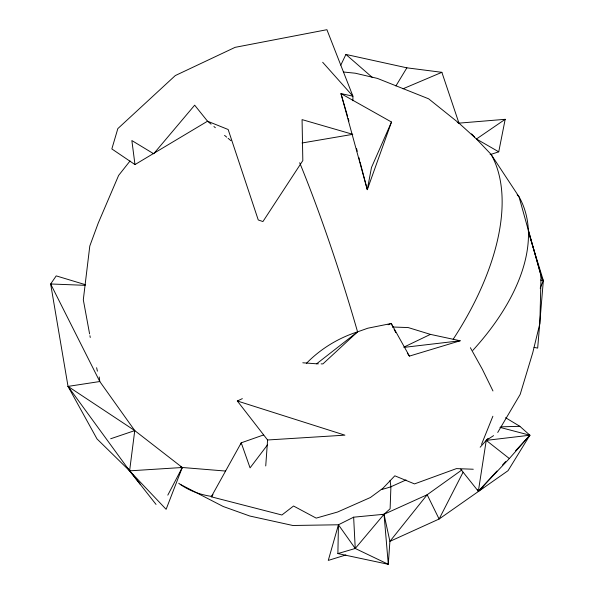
<?xml version="1.0" encoding="UTF-8"?>
<svg xmlns="http://www.w3.org/2000/svg" width="594" height="594" viewBox="0 0 594 594"><rect width="100%" height="100%" fill="white"/><g stroke="black" fill="none" stroke-linecap="round" stroke-linejoin="round"><path stroke-width="0.89" d="M352.91 100.728L352.925 96.183L326.908 29.7L235.12 47.342L175.289 75.572L117.835 128.608L111.843 148.938L134.979 164.583L207.536 121.213L228.155 129.507L258.249 219.943L262.927 221.569L302.821 160.58L302.071 119.617L352.821 134.333L302.027 142.991M390.058 480.449L390.911 486.768L390.11 508.798L384.028 514.27L389.909 541.364L388.29 564.3L337.889 553.578L338.439 524.777L353.638 517.181L384.028 514.27L427.175 494.743L461.85 469.965M528.341 230.004L541.06 275.668L539.849 323.552L532.751 352.732L520.181 394.394L497.72 432.462M265.733 465.948L267.59 439.983L237.325 400.987L242.337 398.641M528.972 233.917L543.347 280.583L537.674 348.099L534.051 347.386M85.239 284.645L56.215 275.883L50.653 283.977L99.785 381.526L134.756 430.598L129.603 470.849L156.036 504.425M490.124 154.655L498.737 151.819L505.182 119.312L458.962 123.136L457.261 122.401M180.227 484.333L223.151 506.474L249.829 516.03L292.842 525.49L338.439 524.777L328.282 560.409L345.886 554.967M240.622 444.557L241.231 442.82L263.669 434.919M347.661 116.617L340.956 93.592L391.491 122.03L367.285 189.701L340.956 93.592L352.925 96.183L322.683 62.281M99.213 376.952L99.785 381.526L68.028 386.397L134.756 430.598L182.276 467.493L166.12 509.31L129.603 470.849L97 438.914L68.028 386.397L50.653 283.977L85.157 285.328M481.526 444.371L492.872 416.246M540.169 288.194L543.347 280.583L540.919 276.67M391.491 122.03L371.488 167.471L367.285 189.701L360.053 162.013M340.815 65.117L345.916 54.44L406.875 67.827L441.877 72.32L458.962 123.136L476.447 138.996L491.067 154.358L519.008 196.74L532.365 244.721M463.09 472.2L439.107 519.03L389.909 541.364L427.175 494.743L439.107 519.03L508.033 470.7L529.885 435.216L519.861 426.314L505.568 417.708M167.805 495.144L182.276 467.493L225.616 471.057M473.269 469.238L456.437 468.607L414.515 483.91L394.824 475.809L382.915 488.29L370.411 497.505L337.555 512.028L316.179 518.116L293.547 506.014L281.898 514.998L211.286 496.807L241.231 442.82L250.067 467.864L267.434 444.965M395.901 85.944L406.875 67.827M181.207 469L182.276 467.493L180.591 466.743M211.286 496.807L212.986 494.639M130.041 160.967L118.622 175.423L98.24 223.084L89.798 246.013L83.309 299.77L89.597 333.895M337.889 553.578L355.242 548.477L384.028 514.27L388.29 564.3L355.242 548.477L338.439 524.777M460.684 469.149L478.348 491.297L509.333 458.546L529.885 435.216L499.94 427.368M480.16 447.223L488.038 438.357M496.978 471.027L478.348 491.297L477.502 489.694M502.561 464.946L505.665 461.568M515.599 450.757L529.885 435.216L486.248 440.377L478.348 491.297L483.019 487.771M392.537 327.004L408.212 327.569L430.412 334.377L460.172 340.778L409.429 356.103L391.246 323.5L367.82 328.207L357.566 331.853L322.928 363.899L321.124 363.877M302.792 362.778L316.617 363.803L357.566 331.853A229.47 27.881 72.5 0 0 299.688 162.756M505.182 119.312L476.447 138.996L498.737 151.819M493.584 435.625L486.248 440.377L509.333 458.546M403.972 347.082L430.412 334.377M406.014 479.952L390.911 486.768A99.339 78.059 -28.3 0 1 381.281 489.575M402.97 88.803L441.877 72.32M388.075 324.769L391.246 323.5L393.295 327.636M110.67 438.758L134.756 430.598M382.239 514.686L384.028 514.27M404.061 347.371L460.172 340.778M182.276 467.493L129.603 470.849L68.028 386.397M267.59 439.983L344.891 435.157L237.325 400.987M500.891 426.834L519.861 426.314M316.617 363.803L318.421 363.832M343.362 71.993L355.309 73.218L377.428 78.408L428.63 98.804L458.962 123.136M540.651 280.026L543.347 280.583M211.085 124.161L207.536 121.213L194.669 105.183L153.683 153.764L131.861 140.548L134.979 164.583M213.922 126.522L215.34 127.703M224.562 135.373L226.693 137.14M228.111 138.32L230.947 140.681M345.916 54.44L372.349 77.465M471.547 133.843L474.613 137.066M517.151 194.75L519.008 196.74A228.475 125.178 -30.9 0 1 472.883 350.326M127.569 468.079L140.451 484.518M407.336 353.23L409.429 356.103M470.374 347.713L482.335 369.245L492.961 390.956M394.119 329.284L395.76 332.595M348.173 118.392L348.953 121.042M532.618 245.604L541.06 275.668M356.556 148.619L357.254 151.299M358.887 157.551L359.585 160.232M96.614 367.708L97.409 371.161M89.932 335.692L90.258 337.489M353.638 517.181L355.242 548.477M491.067 154.358A228.556 119.728 -48.5 0 1 453.17 339.263M212.073 496.48A228.556 119.728 -48.5 0 1 178.712 483.234M306.526 363.253A99.339 78.059 -28.3 0 1 357.566 331.853"/></g></svg>
